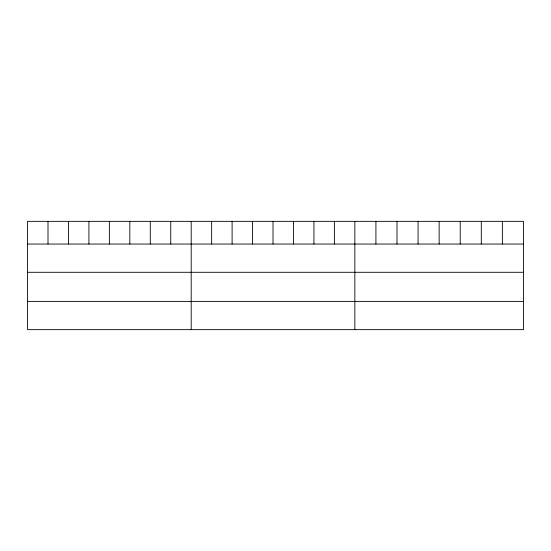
<?xml version="1.0" encoding="UTF-8"?>
<svg xmlns="http://www.w3.org/2000/svg" width="551" height="551" viewBox="0 0 551 551"><rect width="100%" height="100%" fill="white"/><g stroke="black" fill="none" stroke-linecap="round" stroke-linejoin="round"><path stroke-width="0.83" d="M523.45 244.045L523.45 329.65L27.55 329.65L27.55 221.35L523.45 221.35L523.45 244.045L27.55 244.045M27.55 272.29L523.45 272.29M27.55 301.397L523.45 301.397M502.374 221.35L502.374 244.045M481.298 221.35L481.298 244.045M460.223 221.35L460.223 244.045M439.147 221.35L439.147 244.045M418.071 221.35L418.071 244.045M396.995 221.35L396.995 244.045M375.92 221.35L375.92 244.045M354.844 221.35L354.844 329.65M334.388 221.35L334.388 244.045M313.932 221.35L313.932 244.045M293.476 221.35L293.476 244.045M273.02 221.35L273.02 244.045M252.565 221.35L252.565 244.045M232.109 221.35L232.109 244.045M211.653 221.35L211.653 244.045M191.197 221.35L191.197 329.65M170.741 221.35L170.741 244.045M150.285 221.35L150.285 244.045M129.829 221.35L129.829 244.045M109.374 221.35L109.374 244.045M88.918 221.35L88.918 244.045M68.462 221.35L68.462 244.045M48.006 221.35L48.006 244.045"/></g></svg>
